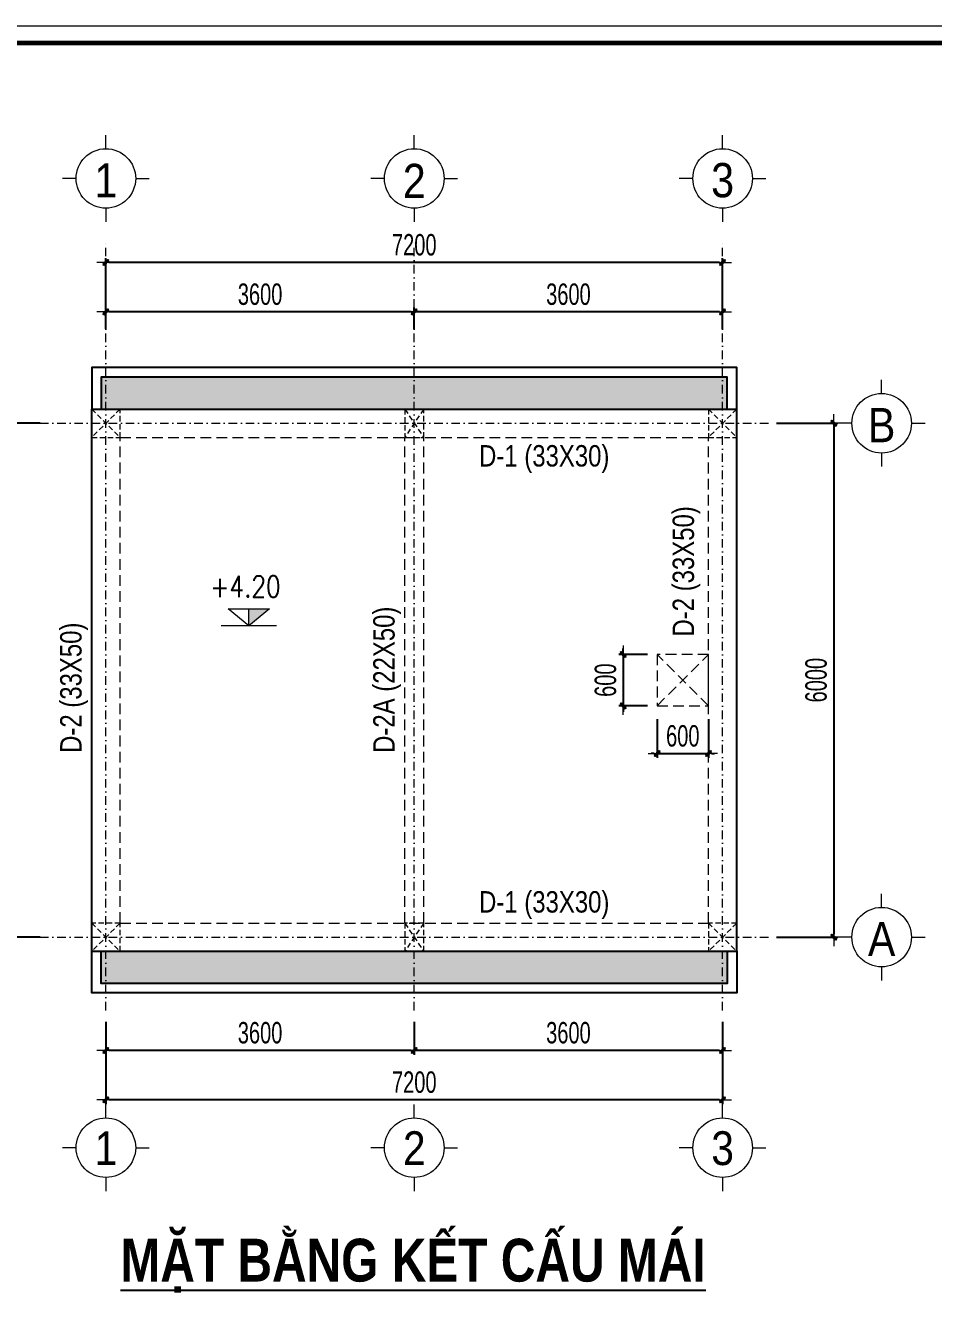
# Model space of a CAD drawing. Header units: millimetres. Extents: x -211129 to 461116, y -574633 to 115.
# Drawn here: x 92472 to 103065, y -546780 to -531691 of the extents above; entities that cross this region are included whole.
import ezdxf
from ezdxf.enums import TextEntityAlignment as Align

# ---------------------------------------------------------------- set-up
doc = ezdxf.new("R2010")
doc.units = ezdxf.units.MM
doc.header["$MEASUREMENT"] = 0
doc.header["$PDMODE"] = 32
doc.linetypes.add('DASHDOT', pattern=[1, 0.5, -0.25, 0, -0.25])
doc.linetypes.add('HIDDEN', pattern=[0.375, 0.25, -0.125])
doc.layers.get('Defpoints').update_dxf_attribs({"color": 1})
for name, color, linetype, lineweight in [('Khungten_LCDI', 7, 'Continuous', 5), ('LC Dim', 8, 'Continuous', 18), ('LC Hatch', 252, 'Continuous', 9), ('LC ISO', 153, 'Continuous', 13), ('LC MANH DUT', 35, 'HIDDEN', 5), ('LC Net manh', 133, 'Continuous', 5), ('LC Net thay', 63, 'Continuous', 25), ('LC Net truc', 79, 'DASHDOT', 13), ('LC Text1', 3, 'Continuous', 20), ('LC Text2', 7, 'Continuous', 25)]:
    doc.layers.add(name, color=color, linetype=linetype, lineweight=lineweight)
doc.styles.add('HOATBIF', font='hoatbif.shx', dxfattribs={"width": 0.7})
doc.styles.add('Khungten', font='VHAVAN.TTF', dxfattribs={"width": 0.9, "height": 5000})
doc.styles.add('LC 1', font='VHAVANB.TTF')
doc.styles.add('LC3', font='VHARIALB.TTF', dxfattribs={"width": 0.8})
doc.styles.add('T1', font='Vnsimli.shx', dxfattribs={"width": 0.8})
doc.styles.add('T2', font='VHARIAL.TTF', dxfattribs={"width": 0.8})
doc.styles.add('Title', font='VHBLACK.TTF', dxfattribs={"width": 0.8})
doc.dimstyles.new('1-100', dxfattribs={"dimscale": 100, "dimtxt": 2.5, "dimasz": 0.35, "dimexe": 0.5, "dimexo": 0, "dimgap": 0.8, "dimtad": 1, "dimdec": 0, "dimzin": 0, "dimdsep": 46, "dimtxsty": 'HOATBIF', "dimblk1": 'DOT', "dimblk2": 'DOT', "dimsah": 1, "dimcen": -1, "dimdle": 1, "dimclrd": 256, "dimclre": 256, "dimclrt": 4, "dimadec": 3, "dimazin": 2, "dimtfac": 0.333333, "dimtdec": 0, "dimtix": 1, "dimtmove": 2, "dimatfit": 3, "dimldrblk": 'DOT', "dimfxl": 1, "dimtvp": 0.833333, "dimtolj": 1, "dimtzin": 0, "dimarcsym": 0})

# ---------------------------------------------------------------- blocks, each defined once
blk = doc.blocks.new('DOT')
at = {"layer": 'LC Dim'}
blk.add_line((-3, 0), (3, 0), dxfattribs=at)
at = {"layer": 'LC Dim', "color": 4}
blk.add_line((-1, -1), (1, 1), dxfattribs=at)
blk.add_lwpolyline([(0.5, 1), (-1, -0.5), (-0.5, -1), (1, 0.5)], close=True, dxfattribs=at)
blk = doc.blocks.new('*D1264')
at = {"layer": 'Defpoints', "color": 0, "transparency": 16777216}
for p in [(97007, -543320), (100607, -543320), (97007, -543654)]:
    blk.add_point(p, dxfattribs=at)
at = {"layer": 'LC Dim', "lineweight": -2, "transparency": 16777216}
for p, q in [((97007, -543320), (97007, -543704)), ((100607, -543320), (100607, -543704)), ((100572, -543654), (97042, -543654))]:
    blk.add_line(p, q, dxfattribs=at)
at = {"layer": 'LC Dim', "lineweight": -2, "transparency": 16777216, "xscale": 35, "yscale": 35, "zscale": 35, "rotation": 180}
blk.add_blockref('DOT', (97007, -543654), dxfattribs=at)
at = {"layer": 'LC Dim', "lineweight": -2, "transparency": 16777216, "xscale": 35, "yscale": 35, "zscale": 35}
blk.add_blockref('DOT', (100607, -543654), dxfattribs=at)
at = {"layer": 'LC Dim', "color": 4, "transparency": 16777216, "insert": (98807, -543449), "char_height": 250, "attachment_point": 5, "style": 'HOATBIF'}
blk.add_mtext('\\A1;3600', dxfattribs=at)
blk = doc.blocks.new('_Dot')
at = {"color": 0, "linetype": 'ByBlock', "lineweight": -2}
blk.add_line((-0.5, 0), (-1, 0), dxfattribs=at)
at = {"color": 0, "linetype": 'ByBlock', "const_width": 0.5}
blk.add_lwpolyline([(-0.25, 0, 1), (0.25, 0, 1)], format="xyb", close=True, dxfattribs=at)
blk = doc.blocks.new('*D1265')
at = {"layer": 'Defpoints', "color": 0, "ltscale": 2, "transparency": 16777216}
for p in [(93407, -543320), (97007, -543320), (93407, -543654)]:
    blk.add_point(p, dxfattribs=at)
at = {"layer": 'LC Dim', "lineweight": -2, "ltscale": 2, "transparency": 16777216}
for p, q in [((93407, -543320), (93407, -543704)), ((97007, -543320), (97007, -543704)), ((96972, -543654), (93442, -543654))]:
    blk.add_line(p, q, dxfattribs=at)
at = {"layer": 'LC Dim', "lineweight": -2, "ltscale": 2, "transparency": 16777216, "xscale": 35, "yscale": 35, "zscale": 35, "rotation": 180}
blk.add_blockref('DOT', (93407, -543654), dxfattribs=at)
at = {"layer": 'LC Dim', "lineweight": -2, "ltscale": 2, "transparency": 16777216, "xscale": 35, "yscale": 35, "zscale": 35}
blk.add_blockref('DOT', (97007, -543654), dxfattribs=at)
at = {"layer": 'LC Dim', "color": 4, "ltscale": 2, "transparency": 16777216, "insert": (95207, -543449), "char_height": 250, "attachment_point": 5, "style": 'HOATBIF'}
blk.add_mtext('\\A1;3600', dxfattribs=at)
blk = doc.blocks.new('*D1266')
at = {"layer": 'Defpoints', "color": 0, "ltscale": 2, "transparency": 16777216}
for p in [(93407, -543320), (100607, -543320), (93407, -544231)]:
    blk.add_point(p, dxfattribs=at)
at = {"layer": 'LC Dim', "lineweight": -2, "ltscale": 2, "transparency": 16777216}
for p, q in [((93407, -543320), (93407, -544281)), ((100607, -543320), (100607, -544281)), ((100572, -544231), (93442, -544231))]:
    blk.add_line(p, q, dxfattribs=at)
at = {"layer": 'LC Dim', "lineweight": -2, "ltscale": 2, "transparency": 16777216, "xscale": 35, "yscale": 35, "zscale": 35, "rotation": 180}
blk.add_blockref('DOT', (93407, -544231), dxfattribs=at)
at = {"layer": 'LC Dim', "lineweight": -2, "ltscale": 2, "transparency": 16777216, "xscale": 35, "yscale": 35, "zscale": 35}
blk.add_blockref('DOT', (100607, -544231), dxfattribs=at)
at = {"layer": 'LC Dim', "color": 4, "ltscale": 2, "transparency": 16777216, "insert": (97007, -544026), "char_height": 250, "attachment_point": 5, "style": 'HOATBIF'}
blk.add_mtext('\\A1;7200', dxfattribs=at)
blk = doc.blocks.new('TTRUC')
at = {"layer": 'LC ISO'}
for p, q in [((0, 6.95), (0, 10.13)), ((-6.95, 0), (-10.13, 0)), ((6.95, 0), (10.13, 0)), ((0, -6.95), (0, -10.13))]:
    blk.add_line(p, q, dxfattribs=at)
at = {"layer": 'LC Net manh'}
blk.add_circle((0, 0), 6.95, dxfattribs=at)
blk = doc.blocks.new('*D1267')
at = {"layer": 'Defpoints', "color": 0, "transparency": 16777216}
for p in [(97007, -535031), (97007, -535228), (100607, -535228)]:
    blk.add_point(p, dxfattribs=at)
at = {"layer": 'LC Dim', "lineweight": -2, "transparency": 16777216}
for p, q in [((97007, -535228), (97007, -534981)), ((100572, -535031), (97042, -535031)), ((100607, -535228), (100607, -534981))]:
    blk.add_line(p, q, dxfattribs=at)
at = {"layer": 'LC Dim', "lineweight": -2, "transparency": 16777216, "xscale": 35, "yscale": 35, "zscale": 35, "rotation": 180}
blk.add_blockref('DOT', (97007, -535031), dxfattribs=at)
at = {"layer": 'LC Dim', "lineweight": -2, "transparency": 16777216, "xscale": 35, "yscale": 35, "zscale": 35}
blk.add_blockref('DOT', (100607, -535031), dxfattribs=at)
at = {"layer": 'LC Dim', "color": 4, "transparency": 16777216, "insert": (98807, -534826), "char_height": 250, "attachment_point": 5, "style": 'HOATBIF'}
blk.add_mtext('\\A1;3600', dxfattribs=at)
blk = doc.blocks.new('*D1268')
at = {"layer": 'Defpoints', "color": 0, "ltscale": 2, "transparency": 16777216}
for p in [(93407, -535031), (93407, -535228), (97007, -535228)]:
    blk.add_point(p, dxfattribs=at)
at = {"layer": 'LC Dim', "lineweight": -2, "ltscale": 2, "transparency": 16777216}
for p, q in [((93407, -535228), (93407, -534981)), ((96972, -535031), (93442, -535031)), ((97007, -535228), (97007, -534981))]:
    blk.add_line(p, q, dxfattribs=at)
at = {"layer": 'LC Dim', "lineweight": -2, "ltscale": 2, "transparency": 16777216, "xscale": 35, "yscale": 35, "zscale": 35, "rotation": 180}
blk.add_blockref('DOT', (93407, -535031), dxfattribs=at)
at = {"layer": 'LC Dim', "lineweight": -2, "ltscale": 2, "transparency": 16777216, "xscale": 35, "yscale": 35, "zscale": 35}
blk.add_blockref('DOT', (97007, -535031), dxfattribs=at)
at = {"layer": 'LC Dim', "color": 4, "ltscale": 2, "transparency": 16777216, "insert": (95207, -534826), "char_height": 250, "attachment_point": 5, "style": 'HOATBIF'}
blk.add_mtext('\\A1;3600', dxfattribs=at)
blk = doc.blocks.new('*D1269')
at = {"layer": 'Defpoints', "color": 0, "ltscale": 2, "transparency": 16777216}
for p in [(93407, -534454), (93407, -535228), (100607, -535228)]:
    blk.add_point(p, dxfattribs=at)
at = {"layer": 'LC Dim', "lineweight": -2, "ltscale": 2, "transparency": 16777216}
for p, q in [((93407, -535228), (93407, -534404)), ((100607, -535228), (100607, -534404)), ((100572, -534454), (93442, -534454))]:
    blk.add_line(p, q, dxfattribs=at)
at = {"layer": 'LC Dim', "lineweight": -2, "ltscale": 2, "transparency": 16777216, "xscale": 35, "yscale": 35, "zscale": 35, "rotation": 180}
blk.add_blockref('DOT', (93407, -534454), dxfattribs=at)
at = {"layer": 'LC Dim', "lineweight": -2, "ltscale": 2, "transparency": 16777216, "xscale": 35, "yscale": 35, "zscale": 35}
blk.add_blockref('DOT', (100607, -534454), dxfattribs=at)
at = {"layer": 'LC Dim', "color": 4, "ltscale": 2, "transparency": 16777216, "insert": (97007, -534249), "char_height": 250, "attachment_point": 5, "style": 'HOATBIF'}
blk.add_mtext('\\A1;7200', dxfattribs=at)
blk = doc.blocks.new('*D1270')
at = {"layer": 'Defpoints', "color": 0, "ltscale": 2, "transparency": 16777216}
for p in [(101235, -536331), (101235, -542331), (101904, -542331)]:
    blk.add_point(p, dxfattribs=at)
at = {"layer": 'LC Dim', "lineweight": -2, "ltscale": 2, "transparency": 16777216}
for p, q in [((101235, -536331), (101954, -536331)), ((101904, -536366), (101904, -542296)), ((101235, -542331), (101954, -542331))]:
    blk.add_line(p, q, dxfattribs=at)
at = {"layer": 'LC Dim', "lineweight": -2, "ltscale": 2, "transparency": 16777216, "xscale": 35, "yscale": 35, "zscale": 35}
for p, rotation in [((101904, -536331), 90), ((101904, -542331), 270)]:
    blk.add_blockref('DOT', p, dxfattribs=dict(at, rotation=rotation))
at = {"layer": 'LC Dim', "color": 4, "ltscale": 2, "transparency": 16777216, "insert": (101699, -539331), "char_height": 250, "attachment_point": 5, "rotation": 90, "style": 'HOATBIF'}
blk.add_mtext('\\A1;6000', dxfattribs=at)
blk = doc.blocks.new('*D1271')
at = {"layer": 'Defpoints', "color": 0, "ltscale": 2, "transparency": 16777216}
for p in [(92055, -536331), (92638, -536331), (92638, -542331)]:
    blk.add_point(p, dxfattribs=at)
at = {"layer": 'LC Dim', "lineweight": -2, "ltscale": 2, "transparency": 16777216}
for p, q in [((92638, -536331), (92005, -536331)), ((92055, -542296), (92055, -536366)), ((92638, -542331), (92005, -542331))]:
    blk.add_line(p, q, dxfattribs=at)
at = {"layer": 'LC Dim', "lineweight": -2, "ltscale": 2, "transparency": 16777216, "xscale": 35, "yscale": 35, "zscale": 35}
for p, rotation in [((92055, -536331), 90), ((92055, -542331), 270)]:
    blk.add_blockref('DOT', p, dxfattribs=dict(at, rotation=rotation))
at = {"layer": 'LC Dim', "color": 4, "ltscale": 2, "transparency": 16777216, "insert": (91850, -539331), "char_height": 250, "attachment_point": 5, "rotation": 90, "style": 'HOATBIF'}
blk.add_mtext('\\A1;6000', dxfattribs=at)
blk = doc.blocks.new('TIEUDE1')
at = {"layer": 'LC Text2', "color": 7, "style": 'LC 1'}
blk.add_attdef('TIªU§Ò', text='', height=5, dxfattribs=at).set_placement((0, 0), align=Align.BOTTOM_CENTER)
blk.add_attdef('TL', text='', height=3, dxfattribs=at).set_placement((0, -2), align=Align.TOP_CENTER)
blk = doc.blocks.new('Caodo1')
at = {"layer": 'LC Text1'}
blk.add_hatch(color=4, dxfattribs=at).paths.add_polyline_path([(0, 200), (0, 0), (243, 200)])
at = {"layer": 'LC Text1', "color": 4}
for p, q in [((0, 0), (0, 200)), ((324, 0), (-324, 0))]:
    blk.add_line(p, q, dxfattribs=at)
blk.add_lwpolyline([(-243, 200), (243, 200), (0, 0), (0, 0)], close=True, dxfattribs=at)
at = {"layer": 'LC Text1', "color": 4, "style": 'T1', "width": 0.8}
blk.add_attdef('%%P0,00', text='', height=250, dxfattribs=at).set_placement((-39, 460), align=Align.MIDDLE_CENTER)
blk = doc.blocks.new('lcdi fix')
at = {"layer": 'Defpoints', "lineweight": 0}
blk.add_lwpolyline([(-1200, -14850), (-1200, 14850), (40800, 14850), (40800, -14850)], close=True, dxfattribs=at)
at = {"layer": 'Khungten_LCDI', "color": 5, "lineweight": 60}
blk.add_lwpolyline([(0, -14650), (0, 14650), (40600, 14650), (40600, -14650)], close=True, dxfattribs=at)
at = {"color": 7, "style": 'Khungten', "width": 0.8}
for tag, p in [('REVISION', (39499, -10746)), ('NGAYHT', (39546, -11609))]:
    blk.add_attdef(tag, text='', height=200, dxfattribs=at).set_placement(p, align=Align.CENTER)
at = {"layer": 'LC Text1', "color": 3, "style": 'LC 1', "width": 1.834006}
for tag, p, p2 in [('TENBANVE1', (36913, -8886), (40339, -8886)), ('TENBANVE2', (36913, -9562), (40339, -9562))]:
    blk.add_attdef(tag, text='', height=250, dxfattribs=at).set_placement(p, p2, align=Align.FIT)
at = {"layer": 'LC Text1', "style": 'Title', "width": 0.7}
blk.add_attdef('SOBANVE', text='', height=250, dxfattribs=at).set_placement((39562, -13896), align=Align.CENTER)
blk = doc.blocks.new('*D1272')
at = {"layer": 'Defpoints', "color": 0, "ltscale": 2, "transparency": 16777216}
for p in [(99842, -539787), (100442, -539787), (100442, -540188)]:
    blk.add_point(p, dxfattribs=at)
at = {"layer": 'LC Dim', "lineweight": -2, "ltscale": 2, "transparency": 16777216}
for p, q in [((99842, -539787), (99842, -540238)), ((100442, -539787), (100442, -540238)), ((99807, -540188), (99772, -540188)), ((99842, -540188), (100442, -540188)), ((100477, -540188), (100512, -540188))]:
    blk.add_line(p, q, dxfattribs=at)
at = {"layer": 'LC Dim', "lineweight": -2, "ltscale": 2, "transparency": 16777216, "xscale": 35, "yscale": 35, "zscale": 35}
blk.add_blockref('DOT', (99842, -540188), dxfattribs=at)
at = {"layer": 'LC Dim', "lineweight": -2, "ltscale": 2, "transparency": 16777216, "xscale": 35, "yscale": 35, "zscale": 35, "rotation": 180}
blk.add_blockref('DOT', (100442, -540188), dxfattribs=at)
at = {"layer": 'LC Dim', "color": 4, "ltscale": 2, "transparency": 16777216, "insert": (100142, -539983), "char_height": 250, "attachment_point": 5, "style": 'HOATBIF'}
blk.add_mtext('\\A1;600', dxfattribs=at)
blk = doc.blocks.new('*D1273')
at = {"layer": 'Defpoints', "color": 0, "ltscale": 2, "transparency": 16777216}
for p in [(99731, -539031), (99445, -539631), (99731, -539631)]:
    blk.add_point(p, dxfattribs=at)
at = {"layer": 'LC Dim', "lineweight": -2, "ltscale": 2, "transparency": 16777216}
for p, q in [((99445, -538996), (99445, -538961)), ((99731, -539031), (99395, -539031)), ((99445, -539031), (99445, -539631)), ((99731, -539631), (99395, -539631)), ((99445, -539666), (99445, -539701))]:
    blk.add_line(p, q, dxfattribs=at)
at = {"layer": 'LC Dim', "lineweight": -2, "ltscale": 2, "transparency": 16777216, "xscale": 35, "yscale": 35, "zscale": 35}
for p, rotation in [((99445, -539031), 270), ((99445, -539631), 90)]:
    blk.add_blockref('DOT', p, dxfattribs=dict(at, rotation=rotation))
at = {"layer": 'LC Dim', "color": 4, "ltscale": 2, "transparency": 16777216, "insert": (99240, -539331), "char_height": 250, "attachment_point": 5, "rotation": 90, "style": 'HOATBIF'}
blk.add_mtext('\\A1;600', dxfattribs=at)

msp = doc.modelspace()

# ---------------------------------------------------------------- hatches: boundary and pattern name
at = {"layer": 'LC Hatch', "ltscale": 250}
h = msp.add_hatch(dxfattribs=at)
h.set_pattern_fill('AR-SAND', color=256, scale=80)
h.set_pattern_definition([(37.5, (90464.78, -81567.55), (-5.03947, 154.1459), [0, -121.6, 0, -136, 0, -130]), (7.5, (90464.78, -81567.55), (141.58214, 225.771685), [0, -65.6, 0, -109.6, 0, -42]), (327.5, (90366.38, -81567.55), (249.13135, 0.452724), [0, -40, 0, -144, 0, -188]), (317.5, (90366.38, -81567.55), (240.49013, 70.21405), [0, -20, 0, -94.4, 0, -108])])
h.paths.add_polyline_path([(100662, -535791.5), (93352, -535791.5), (93352, -536166.5), (100662, -536166.5)])
h.paths.add_polyline_path([(100662, -542496.5), (100442, -542496.5), (93352, -542496.5), (93352, -542871.5), (100662, -542871.5)])

# ---------------------------------------------------------------- linework, layer by layer
at = {"layer": 'LC MANH DUT', "ltscale": 250}
for p, q in [((93242, -536166.5), (93572, -536496.5)), ((93572, -536166.5), (93242, -536496.5)), ((96897, -536166.5), (97117, -536496.5)), ((97117, -536166.5), (96897, -536496.5)), ((100442, -536166.5), (100772, -536496.5)), ((100772, -536166.5), (100442, -536496.5)), ((93242, -542166.5), (93572, -542496.5)), ((93572, -542166.5), (93242, -542496.5)), ((96897, -542166.5), (97117, -542496.5)), ((97117, -542166.5), (96897, -542496.5)), ((100442, -542166.5), (100772, -542496.5)), ((100772, -542166.5), (100442, -542496.5))]:
    msp.add_line(p, q, dxfattribs=at)
at = {"layer": 'LC MANH DUT', "ltscale": 500}
for p, q in [((93572, -542166.5), (93572, -536496.5)), ((93572, -536496.5), (100442, -536496.5)), ((96897, -542166.5), (96897, -536496.5)), ((97117, -542166.5), (97117, -536496.5)), ((100442, -542166.5), (100442, -536496.5)), ((99842, -539631.5), (100442, -539031.5)), ((100442, -539631.5), (99842, -539031.5)), ((93572, -542166.5), (100442, -542166.5))]:
    msp.add_line(p, q, dxfattribs=at)
at = {"layer": 'LC MANH DUT', "ltscale": 250}
for points in [[(93572, -536496.5), (93572, -536166.5), (93242, -536166.5), (93242, -536496.5)], [(93572, -536496.5), (93572, -536166.5), (93242, -536166.5), (93242, -536496.5)], [(97117, -536496.5), (97117, -536166.5), (96897, -536166.5), (96897, -536496.5)], [(97117, -536496.5), (97117, -536166.5), (96897, -536166.5), (96897, -536496.5)], [(100772, -536496.5), (100772, -536166.5), (100442, -536166.5), (100442, -536496.5)], [(100772, -536496.5), (100772, -536166.5), (100442, -536166.5), (100442, -536496.5)], [(93572, -542496.5), (93572, -542166.5), (93242, -542166.5), (93242, -542496.5)], [(93572, -542496.5), (93572, -542166.5), (93242, -542166.5), (93242, -542496.5)], [(97117, -542496.5), (97117, -542166.5), (96897, -542166.5), (96897, -542496.5)], [(97117, -542496.5), (97117, -542166.5), (96897, -542166.5), (96897, -542496.5)], [(100772, -542496.5), (100772, -542166.5), (100442, -542166.5), (100442, -542496.5)], [(100772, -542496.5), (100772, -542166.5), (100442, -542166.5), (100442, -542496.5)]]:
    msp.add_lwpolyline(points, close=True, dxfattribs=at)
at = {"layer": 'LC MANH DUT', "ltscale": 500}
msp.add_lwpolyline([(99842, -539631.5), (100442, -539631.5), (100442, -539031.5), (99842, -539031.5)], close=True, dxfattribs=at)
at = {"layer": 'LC Net thay', "ltscale": 500}
for p, q in [((93242, -542496.5), (93242, -536166.5)), ((93242, -536166.5), (100772, -536166.5)), ((100772, -542496.5), (100772, -536166.5)), ((93242, -542496.5), (100772, -542496.5))]:
    msp.add_line(p, q, dxfattribs=at)
for points in [[(100772, -536166.5), (100772, -535681.5), (93242, -535681.5), (93242, -536166.5)], [(100662, -536166.5), (100662, -535791.5), (93352, -535791.5), (93352, -536166.5)], [(100772, -542496.5), (100772, -542981.5), (93242, -542981.5), (93242, -542496.5)], [(100662, -542496.5), (100662, -542871.5), (93352, -542871.5), (93352, -542496.5)]]:
    msp.add_lwpolyline(points, dxfattribs=at)
at = {"layer": 'LC Net truc', "ltscale": 200}
for p, q in [((93407, -543186.6), (93407, -534187.2)), ((97007, -543186.6), (97007, -534187.2)), ((100607, -543186.6), (100607, -534187.2)), ((92638.2, -536331.5), (101173.5, -536331.5)), ((92638.2, -542331.5), (101173.5, -542331.5))]:
    msp.add_line(p, q, dxfattribs=at)

# ---------------------------------------------------------------- block references
at = {"layer": 'LC ISO', "xscale": 50, "yscale": 50, "zscale": 50, "rotation": 180}
for p in [(93407, -533473.1), (97007, -533473.1), (100607, -533473.1), (102463.5, -536331.5), (102463.5, -542331.5)]:
    msp.add_blockref('TTRUC', p, dxfattribs=at)
at = {"layer": 'LC ISO', "xscale": 50, "yscale": 50, "zscale": 50}
for p in [(93407, -544790.1), (97007, -544790.1), (100607, -544790.1)]:
    msp.add_blockref('TTRUC', p, dxfattribs=at)
at = {"layer": 'LC Net thay'}
msp.add_blockref('lcdi fix', (88516.3, -546541.2), dxfattribs=at)
at = {"layer": 'LC Text1'}
ref = msp.add_blockref('Caodo1', (95075.5, -538697.9), dxfattribs=at)
ref.add_attrib('%%P0,00', '+4.20', dxfattribs={"layer": 'LC Text2', "height": 250, "style": 'T1', "width": 0.8}).set_placement((95036.5, -538238.4), align=Align.MIDDLE_CENTER)
at = {"layer": 'LC Text2'}
ref = msp.add_blockref('TIEUDE1', (96992.9, -546503.3), dxfattribs=dict(at, xscale=101.6, yscale=101.6, zscale=101.6))
ref.add_attrib('TIªU§Ò', '%%UmÆt b»ng kÕt cÊu m¸i', dxfattribs={"color": 7, "height": 500.321, "style": 'LC3', "width": 0.8}).set_placement((96992.9, -546503.3), align=Align.BOTTOM_CENTER)

# ---------------------------------------------------------------- texts
at = {"layer": 'LC Text1', "ltscale": 0.2, "style": 'LC 1', "width": 0.9}
for s, height, p in [('1', 400, (93407, -533814.8)), ('2', 400, (97007, -533822.3)), ('3', 400, (100607, -533812.7)), ('b', 400, (102463.5, -536673.1)), ('a', 400, (102463.5, -542673.1)), ('1', 394.6, (93407, -545111.1)), ('2', 394.6, (97007, -545111.1)), ('3', 394.6, (100607, -545111.1))]:
    msp.add_text(s, height=height, dxfattribs=at).set_placement(p, align=Align.BOTTOM_CENTER)
at = {"layer": 'LC Text2', "style": 'T2', "width": 0.8}
for p in [(97763.8, -536836.6), (97763.8, -542044.6)]:
    msp.add_text('d-1 (33x30)', height=250, dxfattribs=at).set_placement(p)
for s, p in [('d-2 (33x50)', (100273.3, -538821.4)), ('d-2a (22x50)', (96777.8, -540180.1)), ('d-2 (33x50)', (93122.8, -540180.1))]:
    msp.add_text(s, height=250, rotation=90, dxfattribs=at).set_placement(p)

# ---------------------------------------------------------------- dimensions: what is measured, and where the dimension line sits
at = {"layer": 'LC Dim', "ltscale": 2}
for base, p1, p2, picture, middle in [((93407, -534454), (100607, -535228), (93407, -535228), '*D1269', (97007, -534249)), ((93407, -544231), (100607, -543319.9), (93407, -543319.9), '*D1266', (97007, -544026))]:
    dim = msp.add_linear_dim(base=base, p1=p1, p2=p2, dimstyle='1-100', override={"dimscale": 100}, dxfattribs=at)
    dim.commit()
    dim.dimension.update_dxf_attribs({"geometry": picture, "text_midpoint": middle})
for base, p1, p2, angle, picture, middle in [((93407, -535031.5), (97007, -535228), (93407, -535228), 180, '*D1268', (95207, -534826.5)), ((92055.2, -536331.5), (92638.2, -542331.5), (92638.2, -536331.5), 90, '*D1271', (91850.2, -539331.5)), ((101904.4, -542331.5), (101234.8, -536331.5), (101234.8, -542331.5), 90, '*D1270', (101699.4, -539331.5)), ((93407, -543653.5), (97007, -543319.9), (93407, -543319.9), 180, '*D1265', (95207, -543448.5))]:
    dim = msp.add_linear_dim(base=base, p1=p1, p2=p2, angle=angle, dimstyle='1-100', override={"dimscale": 100}, dxfattribs=at)
    dim.commit()
    dim.dimension.update_dxf_attribs({"geometry": picture, "text_midpoint": middle})
at = {"layer": 'LC Dim'}
for base, p1, p2, picture, middle in [((97007, -535031.5), (100607, -535228), (97007, -535228), '*D1267', (98807, -534826.5)), ((97007, -543653.5), (100607, -543319.9), (97007, -543319.9), '*D1264', (98807, -543448.5))]:
    dim = msp.add_linear_dim(base=base, p1=p1, p2=p2, angle=180, dimstyle='1-100', override={"dimscale": 100}, dxfattribs=at)
    dim.commit()
    dim.dimension.update_dxf_attribs({"geometry": picture, "text_midpoint": middle})
at = {"layer": 'LC Dim', "ltscale": 2}
dim = msp.add_linear_dim(base=(99445.4, -539631.5), p1=(99730.7, -539031.5), p2=(99730.7, -539631.5), angle=90, dimstyle='1-100', dxfattribs=at)
dim.commit()
dim.dimension.update_dxf_attribs({"geometry": '*D1273', "text_midpoint": (99240.4, -539331.5)})
dim = msp.add_linear_dim(base=(100442, -540188), p1=(99842, -539787.1), p2=(100442, -539787.1), dimstyle='1-100', dxfattribs=at)
dim.commit()
dim.dimension.update_dxf_attribs({"geometry": '*D1272', "text_midpoint": (100142, -539983)})

doc.saveas('drawing.dxf')
